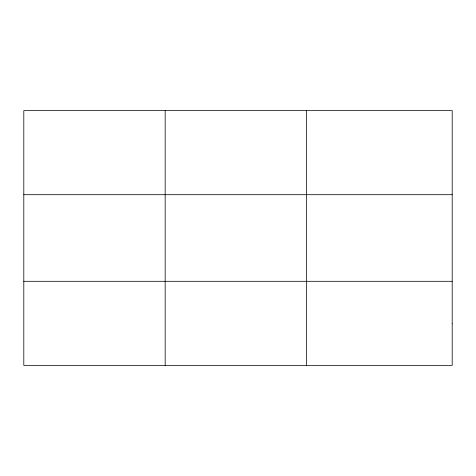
<?xml version="1.0" encoding="UTF-8"?>
<svg xmlns="http://www.w3.org/2000/svg" width="476" height="476" viewBox="0 0 476 476"><rect width="100%" height="100%" fill="white"/><g stroke="black" fill="none" stroke-linecap="round" stroke-linejoin="round"><path stroke-width="0.71" d="M165.172 365.36L165.172 110.64M306.544 365.36L306.544 110.64M23.8 194.696L452.2 194.696M23.8 281.304L452.2 281.304M452.2 323.329L452.2 365.36L23.8 365.36L23.8 110.64L452.2 110.64L452.2 323.329"/></g></svg>
